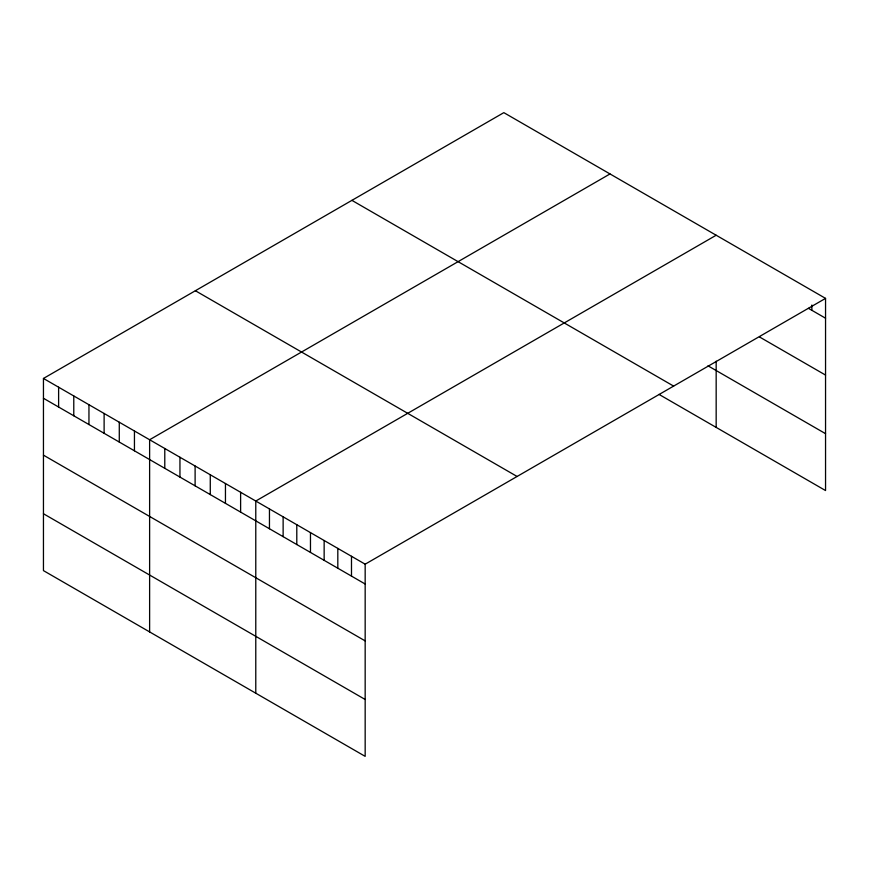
<?xml version="1.0" encoding="UTF-8"?>
<svg xmlns="http://www.w3.org/2000/svg" width="869" height="869" viewBox="0 0 869 869"><rect width="100%" height="100%" fill="white"/><g stroke="black" fill="none" stroke-linecap="round" stroke-linejoin="round"><path stroke-width="1.3" d="M825.55 298.382L365.165 564.187L365.165 756.356L43.45 570.618L43.45 378.449L503.835 112.644L825.55 298.382L825.55 490.55L659.006 394.396M610.005 173.941L149.62 439.747L149.62 631.904M716.165 235.238L255.779 501.033L255.779 693.201M808.463 308.343L825.55 318.217M759.463 336.933L825.55 375.082M707.996 365.816L825.55 433.674M351.912 200.359L673.627 386.097M195.373 290.735L517.088 476.473M43.45 378.449L365.165 564.187M43.45 398.274L365.165 584.011M43.45 455.15L365.165 640.887M43.45 513.742L365.165 699.48M811.874 305.03L811.874 310.32M716.165 361.211L716.165 427.396M351.489 556.29L351.489 576.125M337.813 548.404L337.813 568.228M324.148 540.507L324.148 560.331M310.472 532.61L310.472 552.445M296.796 524.724L296.796 544.548M283.131 516.827L283.131 536.651M269.455 508.93L269.455 528.754M240.615 492.278L240.615 512.113M225.451 483.522L225.451 503.347M210.276 474.767L210.276 494.591M195.112 466.012L195.112 485.836M179.948 457.257L179.948 477.081M164.784 448.502L164.784 468.326M134.445 430.991L134.445 450.815M119.281 422.225L119.281 442.06M104.117 413.47L104.117 433.305M88.953 404.715L88.953 424.55M73.778 395.96L73.778 415.784M58.614 387.205L58.614 407.029"/></g></svg>
